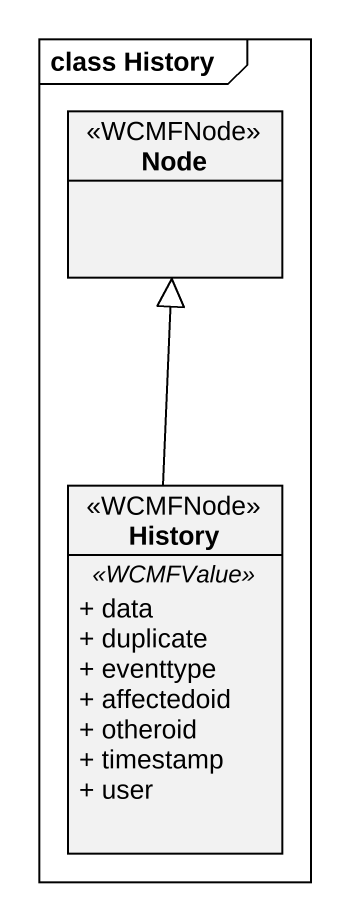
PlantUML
@startuml
mainframe class History
hide circle
hide empty members
skinparam classAttributeIconSize 0
class "Node" as Node_ <<WCMFNode>>
class History <<WCMFNode>> {
  .. <<WCMFValue>> ..
  + data
  + duplicate
  + eventtype
  + affectedoid
  + otheroid
  + timestamp
  + user
}
History -up-|> Node_
@enduml
